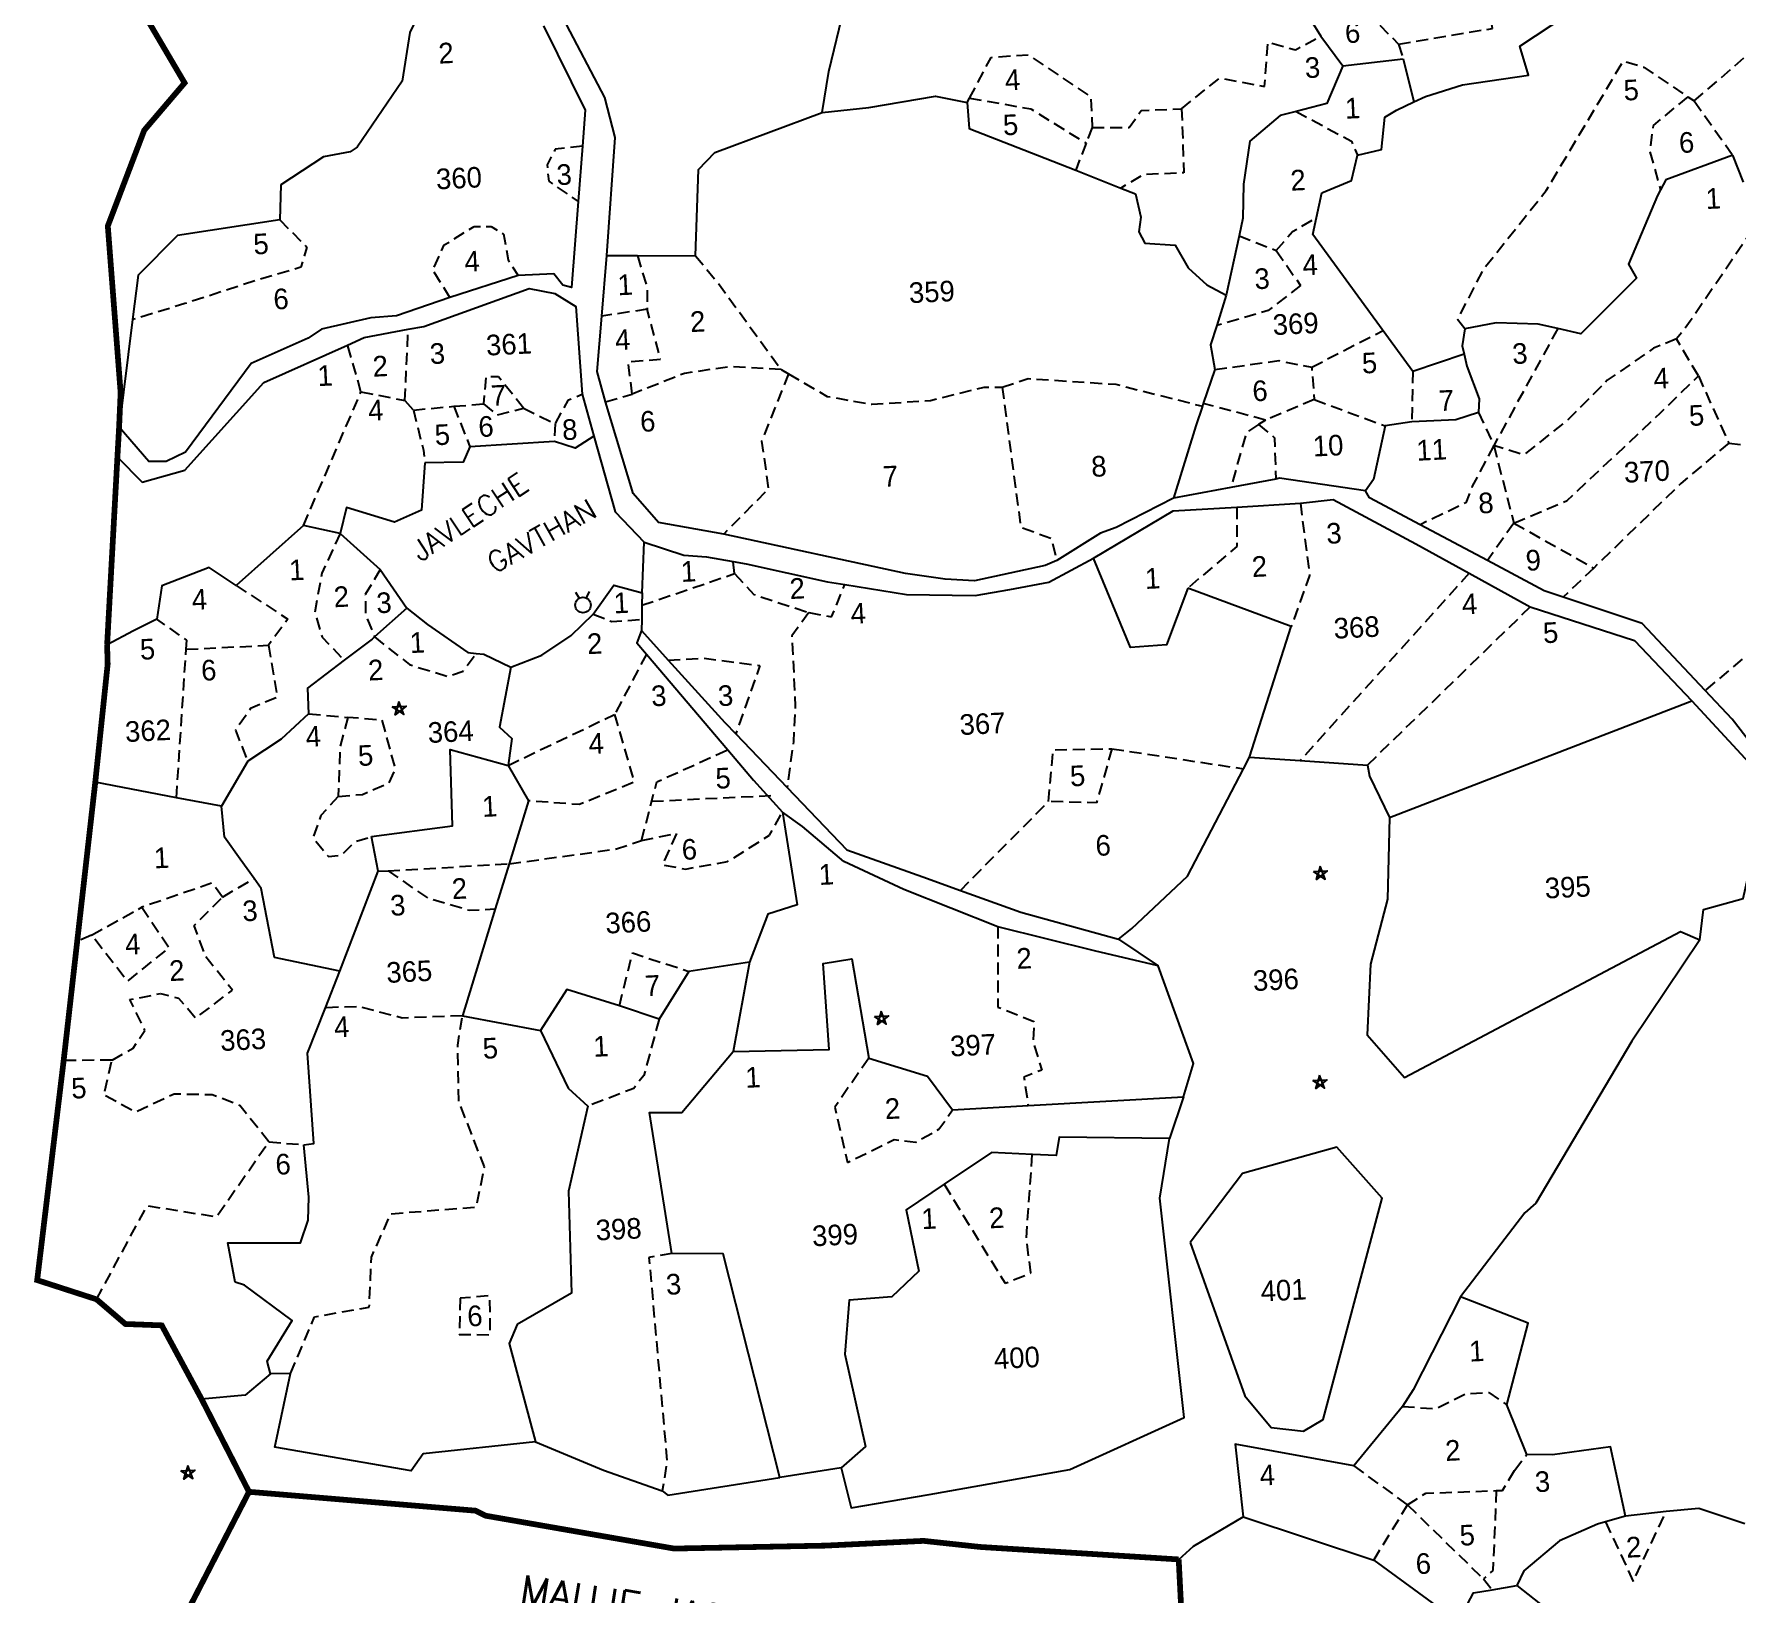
# Model space of a CAD drawing. Header units: metres. Extents: x 291404 to 294611, y 2095644 to 2100556.
# Drawn here: x 292017 to 292730, y 2097323 to 2097976 of the extents above; entities that cross this region are included whole.
import ezdxf
from ezdxf.enums import TextEntityAlignment as Align

# ---------------------------------------------------------------- set-up
doc = ezdxf.new("R2010")
doc.units = ezdxf.units.M
doc.header["$MEASUREMENT"] = 0
for name, pattern in [('DASHDOT', [1, 0.5, -0.25, 0, -0.25]), ('DASHED', [0.75, 0.5, -0.25]), ('DIVIDE', [1.25, 0.5, -0.25, 0, -0.25, 0, -0.25])]:
    doc.linetypes.add(name, pattern=pattern)
for name, color, linetype in [('OFF', 1, 'Continuous'), ('POLY_PARCEL', 6, 'Continuous'), ('POLY_ROAD', 30, 'Continuous'), ('POLY_SUBPARCEL', 6, 'DASHED'), ('POLY_WATER', 4, 'Continuous'), ('SYM_STONE', 1, 'Continuous'), ('SYM_WELL', 1, 'Continuous'), ('TEXT_MAPIN', 7, 'Continuous'), ('TEXT_MAPOUT', 7, 'Continuous'), ('TEXT_PARCEL', 7, 'Continuous'), ('V_BOUND_LINE', 7, 'Continuous'), ('V_BOUND_STREAM_LINE', 7, 'DASHDOT'), ('V_DIVIDE_LINE', 7, 'DIVIDE')]:
    doc.layers.add(name, color=color, linetype=linetype)
doc.styles.get("Standard").update_dxf_attribs({"font": 'simplex.shx'})
doc.styles.add('TEXT_MAP', font='', dxfattribs={"height": 2.5})
doc.styles.get('TEXT_MAP').set_extended_font_data('Kruti Dev 050')

# ---------------------------------------------------------------- blocks, each defined once
blk = doc.blocks.new('STONE_STAR')
for points in [[(-0.61, 0.2), (0.61, 0.2), (-0.38, -0.52), (-0.23, -0.07)], [(0, 0.64), (-0.38, -0.52), (0, -0.24), (0.38, -0.52)]]:
    blk.add_lwpolyline(points, close=True)
blk.add_lwpolyline([(-0.23, -0.07), (0, -0.24)])
blk = doc.blocks.new('MOTWELL')
for points in [[(-1.54, 2.96), (-0.8, 1.55)], [(1.54, 2.96), (0.8, 1.55)]]:
    blk.add_lwpolyline(points)
blk.add_circle((0, 0), 1.74)

msp = doc.modelspace()

# ---------------------------------------------------------------- linework, layer by layer
at = {"layer": 'OFF'}
msp.add_lwpolyline([(292471.49, 2097596.7), (292488.11, 2097585.55)], dxfattribs=at)
at = {"layer": 'POLY_PARCEL'}
for points in [[(292595.14, 2097947.22), (292600, 2097949.57), (292615.54, 2097954.45), (292643.13, 2097958.42), (292639.54, 2097970.63), (292659.19, 2097983.59), (292660.62, 2097992.67), (292692.89, 2098035.39)], [(292347.4, 2097942.88), (292350.08, 2097959.93), (292356.66, 2097987.03), (292353.32, 2098020.51)], [(292547.45, 2097988.66), (292556.24, 2097974.76)], [(292176.37, 2097979.81), (292174.65, 2097976.32), (292171.51, 2097955.9), (292152.57, 2097928.33), (292149.66, 2097926.31), (292138.5, 2097924.27), (292120.67, 2097912.52), (292120.25, 2097897.86)], [(292556.24, 2097974.76), (292565.36, 2097962.28)], [(292565.36, 2097962.28), (292558.73, 2097946.61), (292545.8, 2097943.28)], [(292565.36, 2097962.28), (292590.71, 2097965.25)], [(292590.71, 2097965.25), (292595.14, 2097947.22)], [(292347.4, 2097942.88), (292366.82, 2097944.95), (292394.76, 2097949.68), (292408.04, 2097946.95)], [(292408.04, 2097946.95), (292408.94, 2097936.11), (292440.71, 2097923.76), (292453.52, 2097918.67)], [(292571.53, 2097924.92), (292581.56, 2097927.28), (292582.96, 2097940.86), (292587.89, 2097943.73), (292595.14, 2097947.22)], [(292294.35, 2097882.88), (292295.61, 2097918.97), (292302.4, 2097926.06), (292347.4, 2097942.88)], [(292545.8, 2097943.28), (292539.11, 2097941.56), (292526.38, 2097930.85), (292523.79, 2097912.76), (292523.53, 2097898.56), (292521.95, 2097891.24)], [(292453.52, 2097918.67), (292472.4, 2097911.18)], [(292554.36, 2097898.86), (292556.52, 2097909.18), (292569.04, 2097914.29), (292571.53, 2097924.92)], [(292728.65, 2097924.93), (292700.61, 2097914.57), (292698.45, 2097910.45)], [(292733.18, 2097913.6), (292728.65, 2097924.93)], [(292472.4, 2097911.18), (292478.62, 2097908.71), (292480.77, 2097898.97), (292479.93, 2097892.92), (292482.42, 2097888.17), (292495.23, 2097887.29), (292500.57, 2097877.79), (292508.43, 2097870.66), (292516.58, 2097866.39)], [(292698.45, 2097910.45), (292697.18, 2097908.02), (292685.05, 2097879.28), (292688.34, 2097873.44), (292665.06, 2097850.16), (292655.37, 2097852.34)], [(292120.25, 2097897.86), (292077.38, 2097891.28), (292060.91, 2097874.71), (292058.58, 2097856.13)], [(292616.15, 2097841.59), (292594.7, 2097834.46), (292552.86, 2097891.73), (292554.36, 2097898.86)], [(292521.95, 2097891.24), (292516.58, 2097866.39)], [(292257.22, 2097882.91), (292269.98, 2097882.9)], [(292269.98, 2097882.9), (292294.35, 2097882.88)], [(292516.58, 2097866.39), (292512.57, 2097853.68)], [(292058.58, 2097856.13), (292052.93, 2097811.11)], [(292655.37, 2097852.34), (292647.21, 2097854.17), (292629.53, 2097854.82), (292616.51, 2097852.31)], [(292512.57, 2097853.68), (292510.02, 2097845.58), (292511.78, 2097835.26)], [(292616.51, 2097852.31), (292615.36, 2097845.12), (292616.15, 2097841.59)], [(292616.15, 2097841.59), (292617.27, 2097836.58), (292622.44, 2097822.95), (292622.26, 2097817.27), (292612.64, 2097814.17), (292594.29, 2097813.28), (292583.1, 2097811.61)], [(292511.78, 2097835.26), (292506.95, 2097821.03)], [(292506.55, 2097819.85), (292503.77, 2097811.66), (292494.44, 2097781.37)], [(292506.95, 2097821.03), (292506.55, 2097819.85)], [(292583.1, 2097811.61), (292578.18, 2097789.23), (292574.93, 2097784.4)], [(292251.79, 2097807.33), (292243.85, 2097802.33), (292235.19, 2097805.05), (292199.86, 2097802.88)], [(292199.86, 2097802.88), (292197.04, 2097796.47), (292180.9, 2097796.13)], [(292180.9, 2097796.13), (292179.62, 2097776.35), (292168.21, 2097771.31), (292148.17, 2097777.51), (292145.56, 2097766.63)], [(292130.15, 2097769.91), (292101.93, 2097744.79)], [(292145.56, 2097766.63), (292130.15, 2097769.91)], [(292145.56, 2097766.63), (292162.29, 2097751.51)], [(292271.9, 2097741.7), (292272.79, 2097762.91)], [(292500.43, 2097743.69), (292491.49, 2097719.93), (292476.4, 2097718.88), (292461.03, 2097756.25)], [(292101.93, 2097744.79), (292090.64, 2097752.31), (292070.83, 2097744.64), (292068.71, 2097730.7)], [(292162.29, 2097751.51), (292173.48, 2097735.34)], [(292251.51, 2097732.83), (292260.07, 2097744.91), (292271.9, 2097741.7)], [(292271.9, 2097741.7), (292271.84, 2097736.53)], [(292543.81, 2097727.68), (292500.43, 2097743.69)], [(292173.48, 2097735.34), (292159.94, 2097723.26)], [(292173.48, 2097735.34), (292182.02, 2097728.51), (292198.99, 2097716.72), (292202.44, 2097716.4)], [(292216.95, 2097710.66), (292229.95, 2097715.7), (292242.17, 2097723.86), (292251.51, 2097732.83)], [(292271.84, 2097736.53), (292271.77, 2097730.59)], [(292058.91, 2097725.77), (292047.91, 2097719.93)], [(292068.71, 2097730.7), (292058.91, 2097725.77)], [(292271.77, 2097730.59), (292271.72, 2097725.93)], [(292526.28, 2097672.92), (292543.81, 2097727.68)], [(292159.94, 2097723.26), (292158.87, 2097722.31), (292147.24, 2097713.49)], [(292147.24, 2097713.49), (292131.79, 2097701.76), (292132.31, 2097691.07)], [(292202.44, 2097716.4), (292205.64, 2097716.1), (292216.95, 2097710.66)], [(292216.95, 2097710.66), (292212.17, 2097685.53), (292217.45, 2097680.74), (292215.79, 2097669.46)], [(292132.31, 2097691.07), (292120.84, 2097680.43), (292106.78, 2097671.23)], [(292584.99, 2097647.71), (292711.56, 2097696.51)], [(292158.68, 2097639.67), (292192.53, 2097644.13), (292191.54, 2097676.16), (292215.79, 2097669.46)], [(292106.78, 2097671.23), (292095.85, 2097652.38)], [(292215.79, 2097669.46), (292224.39, 2097654.68)], [(292523.75, 2097668.07), (292526.28, 2097672.92)], [(292526.28, 2097672.92), (292547.48, 2097671.52)], [(292547.48, 2097671.52), (292575.72, 2097669.64)], [(292575.72, 2097669.64), (292576.58, 2097664.96), (292584.99, 2097647.71)], [(292076.93, 2097655.97), (292042.94, 2097662.41)], [(292471.49, 2097596.7), (292471.49, 2097596.7), (292477.09, 2097601.19), (292500.31, 2097623.12), (292523.75, 2097668.07)], [(292095.85, 2097652.38), (292076.93, 2097655.97)], [(292224.39, 2097654.68), (292216.26, 2097628.28)], [(292109.47, 2097622.16), (292103.68, 2097630.25), (292097.03, 2097639.5), (292095.85, 2097652.38)], [(292330.7, 2097649.94), (292336.81, 2097611.13), (292324.62, 2097607.16), (292316.86, 2097587.08)], [(292584.99, 2097647.71), (292584.11, 2097613.49), (292576.91, 2097586.34), (292575.51, 2097556.64), (292591.2, 2097538.81), (292706.83, 2097599.9), (292714.88, 2097596.51)], [(292161.36, 2097625.17), (292158.68, 2097639.67)], [(292216.26, 2097628.28), (292210.47, 2097609.49)], [(292145.37, 2097583.32), (292118.07, 2097589.03), (292112.44, 2097618.02), (292109.47, 2097622.16)], [(292145.37, 2097583.32), (292161.36, 2097625.17)], [(292714.88, 2097596.51), (292716.47, 2097609.19), (292732.97, 2097613.78), (292735.33, 2097623.66), (292759.69, 2097618.53)], [(292210.47, 2097609.49), (292196.67, 2097564.7)], [(292714.88, 2097596.51), (292686.39, 2097554.08), (292646.15, 2097486.24), (292641.62, 2097482.24), (292614.65, 2097447.06)], [(292139.34, 2097568.06), (292145.37, 2097583.32)], [(292291.56, 2097583.26), (292279.02, 2097563.24)], [(292316.86, 2097587.08), (292291.56, 2097583.26)], [(292310.12, 2097549.79), (292350.34, 2097550.61), (292347.75, 2097586.5), (292359.76, 2097588.49), (292366.85, 2097546.91)], [(292316.86, 2097587.08), (292310.12, 2097549.79)], [(292498.69, 2097530.78), (292502.79, 2097544.77), (292488.11, 2097585.55), (292488.11, 2097585.55)], [(292262.42, 2097568.9), (292240.41, 2097575.72), (292229.42, 2097558.58)], [(292279.02, 2097563.24), (292262.42, 2097568.9)], [(292130.3, 2097510.7), (292134.5, 2097511.19), (292131.82, 2097549.04), (292139.34, 2097568.06)], [(292196.67, 2097564.7), (292229.42, 2097558.58)], [(292229.42, 2097558.58), (292241.01, 2097534.38), (292249.25, 2097526.9)], [(292284.43, 2097465.12), (292275.04, 2097524.17), (292288.55, 2097524.26), (292310.12, 2097549.79)], [(292366.85, 2097546.91), (292391.42, 2097539.38), (292401.96, 2097525.27)], [(292249.25, 2097526.9), (292241.12, 2097491.26), (292242.35, 2097448.56), (292219.57, 2097435.48), (292216.3, 2097427.45), (292227.31, 2097386.34)], [(292401.96, 2097525.27), (292433.6, 2097527.07)], [(292433.6, 2097527.07), (292498.69, 2097530.78)], [(292498.69, 2097530.78), (292492.83, 2097513.28)], [(292355.3, 2097375.42), (292359.49, 2097358.74), (292392.16, 2097364.26), (292451.05, 2097374.72), (292498.99, 2097396.46), (292488.69, 2097488.31), (292492.83, 2097513.28)], [(292492.83, 2097513.28), (292446.63, 2097513.85), (292445.31, 2097506.19), (292435.36, 2097506.63)], [(292116.3, 2097414.76), (292114.92, 2097420.04), (292125.35, 2097437.15), (292105.49, 2097451.94), (292101.48, 2097453.15), (292098.43, 2097469.6), (292128.84, 2097469.67), (292132.04, 2097479.11), (292132.42, 2097488.7), (292130.3, 2097510.7)], [(292435.36, 2097506.63), (292418.23, 2097507.4), (292398.44, 2097494.13)], [(292501.46, 2097469.79), (292524.28, 2097405.62), (292535.34, 2097392.37), (292548.93, 2097390.77), (292557.14, 2097395.67), (292581.92, 2097488.32), (292562.87, 2097509.63), (292523.42, 2097498.71), (292501.46, 2097469.79)], [(292398.44, 2097494.13), (292382.51, 2097483.44), (292387.87, 2097457.76), (292376.56, 2097447.08), (292358.61, 2097445.65), (292356.89, 2097423.05), (292365.53, 2097384.36), (292355.3, 2097375.42)], [(292329.56, 2097371.36), (292305.83, 2097465.03), (292284.43, 2097465.12)], [(292614.65, 2097447.06), (292594.86, 2097408.11), (292590.41, 2097401.15)], [(292634.02, 2097401.85), (292643.06, 2097436.06), (292614.65, 2097447.06)], [(292116.3, 2097414.76), (292105.75, 2097405.81), (292087.5, 2097404.17)], [(292124.74, 2097414.89), (292116.3, 2097414.76)], [(292227.31, 2097386.34), (292180.26, 2097381.24), (292175.25, 2097374.25), (292118.18, 2097384.14), (292124.74, 2097414.89)], [(292590.41, 2097401.15), (292569.95, 2097376.24), (292520.23, 2097385.36), (292523.68, 2097354.96)], [(292642.37, 2097380.99), (292634.02, 2097401.85)], [(292227.31, 2097386.34), (292255.75, 2097374.5), (292280.38, 2097365.84)], [(292683.7, 2097355.23), (292677.51, 2097384.19), (292653.16, 2097380.84)], [(292653.16, 2097380.84), (292642.37, 2097380.99)], [(292280.38, 2097365.84), (292282.73, 2097363.99), (292329.56, 2097371.36)], [(292355.3, 2097375.42), (292329.56, 2097371.36)], [(292496.65, 2097337.1), (292502.88, 2097342.69), (292523.68, 2097354.96)], [(292523.68, 2097354.96), (292578.33, 2097336.79)], [(292683.7, 2097355.23), (292675.43, 2097352.83)], [(292700.78, 2097357.19), (292683.7, 2097355.23)], [(292733.68, 2097352.03), (292714.51, 2097358.42), (292700.78, 2097357.19)], [(292675.43, 2097352.83), (292672.04, 2097351.85), (292656.05, 2097344.89), (292641.17, 2097332.35), (292638.25, 2097326.19)], [(292578.33, 2097336.79), (292613.65, 2097310.93), (292620.1, 2097323.06), (292627.9, 2097324.41)], [(292627.9, 2097324.41), (292638.25, 2097326.19)], [(292638.25, 2097326.19), (292687.72, 2097287.23), (292720.03, 2097291.85), (292733.5, 2097298.69), (292752.08, 2097292.84), (292784.75, 2097298.37), (292802.16, 2097299.21), (292819.1, 2097298.34)]]:
    msp.add_lwpolyline(points, dxfattribs=at)
at = {"layer": 'POLY_ROAD'}
for points in [[(292271.72, 2097725.93), (292269.76, 2097720.79), (292273.73, 2097716.12)], [(292271.72, 2097725.93), (292282.92, 2097713.56)], [(292273.73, 2097716.12), (292307.78, 2097676.01)], [(292282.92, 2097713.56), (292306.53, 2097687.48), (292311.15, 2097682.67)], [(292307.78, 2097676.01), (292318.6, 2097663.27), (292330.7, 2097649.94)], [(292311.15, 2097682.67), (292332.69, 2097660.22)], [(292332.69, 2097660.22), (292357.69, 2097634.17), (292389.47, 2097622.79), (292405.21, 2097617.15)], [(292420.87, 2097601.98), (292381.55, 2097617.52), (292356.48, 2097629.24), (292339.16, 2097643.88), (292330.7, 2097649.94)], [(292405.21, 2097617.15), (292430.56, 2097608.08), (292471.49, 2097596.7)], [(292488.11, 2097585.55), (292461.34, 2097591.85), (292420.87, 2097601.98)]]:
    msp.add_lwpolyline(points, dxfattribs=at)
at = {"layer": 'POLY_SUBPARCEL', "ltscale": 10, "flags": 128}
for points in [[(292588.74, 2097971.44), (292628.1, 2097978.02), (292620.98, 2098020.44), (292636.6, 2098027.42), (292676.07, 2098055.77), (292682.5, 2098057.67)], [(292570.33, 2097989.99), (292588.74, 2097971.44)], [(292712.57, 2097947.66), (292750.31, 2097980.41)], [(292497.89, 2097944.41), (292513.93, 2097957.3), (292532.65, 2097953.67), (292534.02, 2097972.27), (292545.53, 2097969.05), (292556.24, 2097974.76)], [(292588.74, 2097971.44), (292590.71, 2097965.25)], [(292409.01, 2097948.78), (292418.11, 2097965.89), (292433.58, 2097967.02), (292459.8, 2097949.37), (292460.42, 2097936.54)], [(292616.51, 2097852.31), (292613.47, 2097856.19), (292624.55, 2097877.54), (292650.6, 2097910.2), (292682.8, 2097964.36), (292691.45, 2097961.77), (292709.84, 2097949.42)], [(292408.04, 2097946.95), (292409.01, 2097948.78)], [(292409.01, 2097948.78), (292434.68, 2097944.37), (292457.88, 2097929.95)], [(292709.84, 2097949.42), (292695.28, 2097937.36), (292693.93, 2097926.32), (292698.45, 2097910.45)], [(292709.84, 2097949.42), (292712.57, 2097947.66)], [(292712.57, 2097947.66), (292728.65, 2097924.93)], [(292460.42, 2097936.54), (292475.94, 2097936.54), (292480.9, 2097943.59), (292497.89, 2097944.41)], [(292497.89, 2097944.41), (292498.82, 2097917.59), (292481.82, 2097916.77), (292472.4, 2097911.18)], [(292545.8, 2097943.28), (292568.96, 2097930.82), (292571.53, 2097924.92)], [(292460.42, 2097936.54), (292457.88, 2097929.95)], [(292246.92, 2097928.66), (292235.6, 2097927.45), (292232.14, 2097920.85), (292232.85, 2097914.07), (292245.12, 2097905.53)], [(292457.88, 2097929.95), (292453.52, 2097918.67)], [(292120.25, 2097897.86), (292131.6, 2097886.46), (292128.98, 2097878.01), (292110.32, 2097872.56), (292080.51, 2097862.79), (292058.58, 2097856.13)], [(292537.5, 2097885.03), (292544.31, 2097892.93), (292554.36, 2097898.86)], [(292738.06, 2097901.37), (292735.97, 2097892.25), (292710.88, 2097855.47), (292705.18, 2097848)], [(292191.49, 2097865.3), (292184.3, 2097876.91), (292189.09, 2097887.36), (292201.59, 2097895.15), (292208.78, 2097895.12), (292213.86, 2097891.97), (292215.9, 2097881.09), (292220.07, 2097874.6)], [(292521.95, 2097891.24), (292537.5, 2097885.03)], [(292269.98, 2097882.9), (292274, 2097869.54), (292274.06, 2097860.46)], [(292294.35, 2097882.88), (292303.82, 2097871.36), (292330.18, 2097835.19)], [(292537.5, 2097885.03), (292547.67, 2097870.39)], [(292547.67, 2097870.39), (292534.17, 2097859.91), (292512.57, 2097853.68)], [(292274.06, 2097860.46), (292255.08, 2097857.55)], [(292267.83, 2097824.97), (292266.04, 2097838.51), (292279.62, 2097839.54), (292274.06, 2097860.46)], [(292172.57, 2097822.24), (292174.01, 2097852.06)], [(292552.36, 2097836.2), (292582.21, 2097851.55)], [(292655.37, 2097852.34), (292628.61, 2097803.42)], [(292705.18, 2097848), (292695.53, 2097844.13), (292676.12, 2097830.7), (292659.87, 2097814.4), (292641.29, 2097799.5), (292628.61, 2097803.42)], [(292714.26, 2097832.55), (292705.18, 2097848)], [(292154.22, 2097825.89), (292148.6, 2097845.47)], [(292330.18, 2097835.19), (292308.92, 2097836.43), (292289.75, 2097833.6), (292267.83, 2097824.97)], [(292333.25, 2097833.4), (292322.01, 2097805.2), (292324.87, 2097785.29), (292306.13, 2097766.34)], [(292330.18, 2097835.19), (292333.25, 2097833.4)], [(292333.25, 2097833.4), (292349.5, 2097823.94), (292368.2, 2097820.69), (292392.73, 2097822.26), (292415.17, 2097827.89), (292422.75, 2097827.87)], [(292511.78, 2097835.26), (292517.92, 2097836.04), (292538.6, 2097838.93), (292552.36, 2097836.2), (292553.4, 2097822.63)], [(292594.7, 2097834.46), (292594.29, 2097813.28)], [(292130.15, 2097769.91), (292154.22, 2097825.89)], [(292154.22, 2097825.89), (292172.57, 2097822.24)], [(292222.32, 2097818.98), (292211.84, 2097832.09), (292206.53, 2097832.21), (292205.57, 2097820.82)], [(292422.75, 2097827.87), (292433.55, 2097831.43), (292470.39, 2097829.05), (292506.55, 2097819.85)], [(292422.75, 2097827.87), (292430.51, 2097769.23), (292443.23, 2097764.55), (292445.67, 2097755.24)], [(292637, 2097770.92), (292659.26, 2097780.32), (292698.36, 2097817.02), (292714.26, 2097832.55)], [(292714.26, 2097832.55), (292726.98, 2097804.42)], [(292172.57, 2097822.24), (292176.17, 2097818.25)], [(292176.17, 2097818.25), (292193.13, 2097819.83)], [(292193.13, 2097819.83), (292205.57, 2097820.82)], [(292193.13, 2097819.83), (292199.86, 2097802.88)], [(292205.57, 2097820.82), (292211.1, 2097816.17), (292222.32, 2097818.98)], [(292222.32, 2097818.98), (292235.51, 2097812.43), (292241.07, 2097822.54), (292246.87, 2097824.84)], [(292256.67, 2097821.69), (292267.83, 2097824.97)], [(292532.99, 2097814.07), (292506.95, 2097821.03)], [(292553.4, 2097822.63), (292532.99, 2097814.07)], [(292553.4, 2097822.63), (292583.1, 2097811.61)], [(292176.17, 2097818.25), (292180.39, 2097801.43), (292180.9, 2097796.13)], [(292235.51, 2097812.43), (292235.19, 2097805.05)], [(292530.07, 2097812.15), (292524.92, 2097808.76), (292518.5, 2097785.87)], [(292532.99, 2097814.07), (292530.07, 2097812.15)], [(292530.07, 2097812.15), (292536.76, 2097806.68), (292537.31, 2097789.38)], [(292622.26, 2097817.27), (292628.61, 2097803.42)], [(292726.98, 2097804.42), (292706.98, 2097787.55), (292670.47, 2097752.11)], [(292726.98, 2097804.42), (292741.82, 2097802.87), (292750.19, 2097794.19), (292750.78, 2097782.11), (292744.84, 2097764.04), (292754.71, 2097732.36), (292717.05, 2097700.86)], [(292628.61, 2097803.42), (292619.6, 2097786.34), (292616.9, 2097779.4), (292597.73, 2097770.26)], [(292628.61, 2097803.42), (292637, 2097770.92)], [(292520.95, 2097777.62), (292520.98, 2097761.12), (292500.43, 2097743.69)], [(292547.6, 2097779.21), (292551.47, 2097748.99), (292543.81, 2097727.68)], [(292637, 2097770.92), (292625.95, 2097755.23)], [(292637, 2097770.92), (292670.47, 2097752.11)], [(292145.56, 2097766.63), (292137.81, 2097749.99), (292134.83, 2097733.58), (292137.98, 2097723.14), (292147.24, 2097713.49)], [(292310.69, 2097749.78), (292310.02, 2097754.83)], [(292162.29, 2097751.51), (292156.04, 2097741.04), (292156.07, 2097732.72), (292159.94, 2097723.26)], [(292271.84, 2097736.53), (292310.69, 2097749.78)], [(292310.69, 2097749.78), (292318.68, 2097741.09), (292341.76, 2097733.51)], [(292618.24, 2097749.91), (292547.48, 2097671.52)], [(292670.47, 2097752.11), (292657.65, 2097739.93)], [(292101.93, 2097744.79), (292123.61, 2097730.77), (292115.43, 2097719.78)], [(292341.76, 2097733.51), (292351.32, 2097731.7), (292356.82, 2097745.21)], [(292251.51, 2097732.83), (292259.29, 2097729.77), (292271.77, 2097730.59)], [(292341.76, 2097733.51), (292334.67, 2097723.71), (292336.1, 2097694.27), (292335.3, 2097679.48), (292332.69, 2097660.22)], [(292643.84, 2097735.81), (292575.72, 2097669.64)], [(292081.01, 2097718.11), (292081.26, 2097721.9), (292068.71, 2097730.7)], [(292081.01, 2097718.11), (292115.43, 2097719.78)], [(292115.43, 2097719.78), (292119.14, 2097698.01), (292108.01, 2097693.31), (292101.63, 2097684.3), (292106.78, 2097671.23)], [(292159.94, 2097723.26), (292174.5, 2097711.67), (292190.64, 2097706.78), (292196.97, 2097708.98), (292202.44, 2097716.4)], [(292076.93, 2097655.97), (292081.01, 2097718.11)], [(292273.73, 2097716.12), (292260.43, 2097690.86)], [(292282.92, 2097713.56), (292297.65, 2097714.35), (292321.26, 2097711.33), (292311.15, 2097682.67)], [(292132.31, 2097691.07), (292148.69, 2097689.61)], [(292215.79, 2097669.46), (292260.43, 2097690.86)], [(292260.43, 2097690.86), (292268.62, 2097662.5), (292245.6, 2097653.06), (292224.39, 2097654.68)], [(292144.62, 2097656.5), (292154.8, 2097657.37), (292165.93, 2097662.07), (292168.68, 2097667.88), (292163.14, 2097688.42), (292148.69, 2097689.61)], [(292148.69, 2097689.61), (292145.5, 2097677.35), (292144.62, 2097656.5)], [(292271.69, 2097638.06), (292278.07, 2097662.59), (292307.78, 2097676.01)], [(292468.69, 2097676.49), (292462.22, 2097653.86), (292442.13, 2097654.4)], [(292442.13, 2097654.4), (292444.1, 2097676.06), (292468.69, 2097676.49)], [(292468.69, 2097676.49), (292523.75, 2097668.07)], [(292144.62, 2097656.5), (292137.44, 2097648.58), (292134.1, 2097639.34), (292140.55, 2097631.33), (292146.19, 2097631.98), (292151.6, 2097637.54), (292158.68, 2097639.67)], [(292275.97, 2097654.48), (292326.07, 2097656.92)], [(292405.21, 2097617.15), (292442.13, 2097654.4)], [(292271.69, 2097638.06), (292286.31, 2097641.04), (292280.51, 2097627.9), (292290.07, 2097626.09), (292307.7, 2097629.22), (292325.34, 2097640.29), (292330.7, 2097649.94)], [(292216.26, 2097628.28), (292261.27, 2097634.53), (292271.69, 2097638.06)], [(292165.55, 2097625.41), (292216.26, 2097628.28)], [(292096.28, 2097614.39), (292091.83, 2097620.23), (292062.42, 2097610.1)], [(292096.28, 2097614.39), (292109.47, 2097622.16)], [(292161.36, 2097625.17), (292165.55, 2097625.41)], [(292165.55, 2097625.41), (292182.01, 2097614.04), (292199.68, 2097608.84), (292210.47, 2097609.49)], [(292049.98, 2097546.15), (292058.83, 2097551.12), (292063.77, 2097558.54), (292057.46, 2097571.48), (292070.21, 2097573.99), (292077.87, 2097572.09), (292085.09, 2097563.74), (292100.42, 2097575.45), (292089.16, 2097589.45), (292084.37, 2097602.46), (292096.28, 2097614.39)], [(292041.41, 2097598.49), (292062.42, 2097610.1)], [(292062.42, 2097610.1), (292073.84, 2097593.25), (292056.35, 2097579.16), (292041.41, 2097598.49)], [(292041.41, 2097598.49), (292035.37, 2097595.75)], [(292420.87, 2097601.98), (292420.97, 2097568.33), (292436.03, 2097562.25), (292435.68, 2097553.91), (292439.29, 2097541.98), (292431.86, 2097538.97), (292433.6, 2097527.07)], [(292262.42, 2097568.9), (292267.92, 2097590.97), (292291.56, 2097583.26)], [(292124.74, 2097414.89), (292134.8, 2097438.63), (292157.69, 2097442.76), (292158.57, 2097463.61), (292166.77, 2097481.79), (292202.59, 2097484.67), (292205.94, 2097501.47), (292195.14, 2097528.94), (292194.76, 2097552.38), (292196.67, 2097564.7)], [(292196.67, 2097564.7), (292171.5, 2097563.74), (292153.1, 2097568.52), (292139.34, 2097568.06)], [(292279.02, 2097563.24), (292272.68, 2097539.75), (292268.41, 2097534.25), (292249.25, 2097526.9)], [(292049.98, 2097546.15), (292029.71, 2097545.95)], [(292115.62, 2097511.88), (292103.52, 2097527.18), (292091.95, 2097531.54), (292076.04, 2097531.9), (292059.75, 2097524.3), (292046.53, 2097531.6), (292049.98, 2097546.15)], [(292366.85, 2097546.91), (292352.6, 2097526.42), (292357.89, 2097503.23), (292377.49, 2097512.88), (292386.62, 2097511.81), (292396.2, 2097517.19), (292401.96, 2097525.27)], [(292043.48, 2097445.98), (292064.68, 2097485.2), (292093.67, 2097480.55), (292115.62, 2097511.88)], [(292115.62, 2097511.88), (292130.3, 2097510.7)], [(292398.44, 2097494.13), (292423.94, 2097452.71), (292434.7, 2097457.02), (292432.86, 2097471.68), (292435.36, 2097506.63)], [(292284.43, 2097465.12), (292274.83, 2097463.54), (292282.39, 2097378.03), (292280.38, 2097365.84)], [(292195.8, 2097446.46), (292195.39, 2097431.31), (292208.27, 2097431.18), (292208.24, 2097447.44), (292195.8, 2097446.46)], [(292590.41, 2097401.15), (292604.15, 2097400.19), (292616.71, 2097406.47), (292626.53, 2097406.95), (292634.02, 2097401.85)], [(292569.95, 2097376.24), (292592.47, 2097359.9)], [(292637.3, 2097374.39), (292642.37, 2097380.99)], [(292629.66, 2097365.9), (292632.3, 2097366), (292637.3, 2097374.39)], [(292592.47, 2097359.9), (292600.18, 2097364.82), (292629.66, 2097365.9)], [(292629.66, 2097365.9), (292628.25, 2097332.51), (292624.26, 2097328.91)], [(292578.33, 2097336.79), (292592.47, 2097359.9)], [(292592.47, 2097359.9), (292624.26, 2097328.91)], [(292675.43, 2097352.83), (292686.98, 2097327.92), (292700.78, 2097357.19)], [(292624.26, 2097328.91), (292627.9, 2097324.41)]]:
    msp.add_lwpolyline(points, dxfattribs=at)
at = {"layer": 'POLY_WATER'}
for points in [[(292257.22, 2097882.91), (292260.69, 2097932.31), (292256.36, 2097949.1), (292238.91, 2097982.25), (292185.72, 2098025.61), (292166.23, 2098112.88)], [(292230.7, 2097979.07), (292248.1, 2097943.8), (292246.92, 2097928.66)], [(292246.92, 2097928.66), (292245.12, 2097905.53)], [(292245.12, 2097905.53), (292242.31, 2097869.53), (292238.74, 2097870.53), (292234.99, 2097875.33), (292220.07, 2097874.6)], [(292255.08, 2097857.55), (292257.22, 2097882.91)], [(292174.01, 2097852.06), (292180.49, 2097853.29), (292224.59, 2097869.2), (292235.44, 2097867.07), (292244.2, 2097861.64), (292246.87, 2097824.84)], [(292220.07, 2097874.6), (292191.49, 2097865.3)], [(292191.49, 2097865.3), (292169.13, 2097857.72), (292158.32, 2097856.9), (292137.73, 2097852.09), (292132.05, 2097848.3), (292108.22, 2097837.76), (292080.7, 2097800.67), (292072.68, 2097796.76), (292065.35, 2097796.7), (292052.93, 2097811.11)], [(292256.67, 2097821.69), (292253.12, 2097834.42), (292255.08, 2097857.55)], [(292148.6, 2097845.47), (292155.5, 2097848.56), (292174.01, 2097852.06)], [(292052.22, 2097798.52), (292062.54, 2097788.07), (292080.48, 2097793.04), (292113.59, 2097829.82), (292148.6, 2097845.47)], [(292246.87, 2097824.84), (292251.79, 2097807.33)], [(292306.13, 2097766.34), (292278.77, 2097771.18), (292268.21, 2097783.27), (292256.67, 2097821.69)], [(292251.79, 2097807.33), (292260.69, 2097775.68), (292272.79, 2097762.91)], [(292518.5, 2097785.87), (292494.44, 2097781.37)], [(292537.31, 2097789.38), (292518.5, 2097785.87)], [(292574.93, 2097784.4), (292538.9, 2097789.68), (292537.31, 2097789.38)], [(292597.73, 2097770.26), (292576.54, 2097781.54), (292574.93, 2097784.4)], [(292494.44, 2097781.37), (292470.52, 2097769.05), (292463.89, 2097766.67), (292445.67, 2097755.24)], [(292461.03, 2097756.25), (292494.38, 2097776.04), (292520.95, 2097777.62)], [(292520.95, 2097777.62), (292547.6, 2097779.21)], [(292547.6, 2097779.21), (292561.31, 2097780.75), (292595.93, 2097762.21), (292618.24, 2097749.91)], [(292625.95, 2097755.23), (292597.73, 2097770.26)], [(292272.79, 2097762.91), (292289.47, 2097757.56), (292298.89, 2097756.84), (292310.02, 2097754.83)], [(292445.67, 2097755.24), (292440.79, 2097753.24), (292411.18, 2097746.82), (292398.84, 2097747.4), (292382.3, 2097749.82), (292306.13, 2097766.34)], [(292310.02, 2097754.83), (292315.46, 2097753.84), (292349.54, 2097746.41), (292356.82, 2097745.21)], [(292356.82, 2097745.21), (292382.65, 2097740.98), (292411.4, 2097740.62), (292425.95, 2097743.08), (292442.22, 2097746.22), (292461.03, 2097756.25)], [(292657.65, 2097739.93), (292649.69, 2097742.6), (292625.95, 2097755.23)], [(292618.24, 2097749.91), (292643.84, 2097735.81)], [(292717.05, 2097700.86), (292690.69, 2097728.87), (292657.65, 2097739.93)], [(292643.84, 2097735.81), (292687.47, 2097721.72), (292711.56, 2097696.51)], [(292789.84, 2097651.65), (292786.61, 2097655.86), (292775.58, 2097665.58), (292736.55, 2097678.34), (292728.41, 2097688.79), (292717.05, 2097700.86)], [(292711.56, 2097696.51), (292737.25, 2097668.75), (292778.99, 2097656.56), (292781.71, 2097652.79)]]:
    msp.add_lwpolyline(points, dxfattribs=at)
at = {"layer": 'TEXT_MAPIN'}
msp.add_point((292266.15, 2097603.86), dxfattribs=at)
at = {"layer": 'V_BOUND_LINE', "const_width": 2.4}
for points in [[(292084.36, 2098368.89), (292085.28, 2098324.38), (292084.7, 2098234.14), (292084.03, 2098193.23), (292032.41, 2098036.64), (292080.36, 2097955.19), (292063.45, 2097935.37), (292048.2, 2097895.3), (292053.57, 2097825.51), (292052.93, 2097811.11)], [(292052.22, 2097798.52), (292047.91, 2097719.93)], [(292047.91, 2097719.93), (292048.14, 2097711.9), (292042.94, 2097662.41)], [(292042.94, 2097662.41), (292035.37, 2097595.75)], [(292035.37, 2097595.75), (292029.71, 2097545.95)], [(292029.71, 2097545.95), (292018.62, 2097454.02), (292043.48, 2097445.98)], [(292043.48, 2097445.98), (292055.55, 2097435.66), (292070.79, 2097435.08), (292087.5, 2097404.17)], [(292087.5, 2097404.17), (292107.33, 2097365.4)], [(292107.33, 2097365.4), (292202.16, 2097357.51), (292206.42, 2097355.4), (292285.33, 2097341.65), (292348.69, 2097342.88), (292389.79, 2097344.87), (292413.53, 2097342.32), (292496.65, 2097337.1)], [(292496.65, 2097337.1), (292497.98, 2097310.94)]]:
    msp.add_lwpolyline(points, dxfattribs=at)
at = {"layer": 'V_BOUND_STREAM_LINE', "ltscale": 10, "const_width": 2.4, "flags": 128}
msp.add_lwpolyline([(292052.93, 2097811.11), (292052.22, 2097798.52)], dxfattribs=at)
at = {"layer": 'V_DIVIDE_LINE', "ltscale": 10, "const_width": 2.4, "flags": 128}
msp.add_lwpolyline([(292107.33, 2097365.4), (292076.54, 2097305.65)], dxfattribs=at)

# ---------------------------------------------------------------- block references
at = {"layer": 'SYM_STONE', "xscale": 4.79050121670089, "yscale": 4.79050121670089, "zscale": 4.79050121670089, "rotation": 2.778780771336831}
for p in [(292170.24, 2097693.25), (292556, 2097624.26), (292372.22, 2097563.54), (292555.81, 2097536.78), (292081.8, 2097373.32)]:
    msp.add_blockref('STONE_STAR', p, dxfattribs=at)
at = {"layer": 'SYM_WELL', "xscale": 1.866734232222788, "yscale": 1.866734232222788, "zscale": 1.866734232222788, "rotation": 2.778780771336831}
msp.add_blockref('MOTWELL', (292247.17, 2097736.63), dxfattribs=at)

# ---------------------------------------------------------------- texts
at = {"layer": 'TEXT_MAPIN', "style": 'TEXT_MAP'}
for s, height, p in [('6', 8.62, (292569.47, 2097976.3)), ('2', 8.62, (292189.83, 2097967.77)), ('3', 8.62, (292552.69, 2097961.65)), ('4', 8.62, (292427.08, 2097956.5)), ('5', 8.62, (292686.14, 2097952.19)), ('1', 8.62, (292569.44, 2097944.64)), ('5', 8.62, (292426.25, 2097937.62)), ('6', 8.62, (292709.33, 2097930.3)), ('3', 8.62, (292239.31, 2097916.84)), ('2', 8.62, (292546.63, 2097914.58)), ('1', 8.62, (292720.51, 2097906.84)), ('5', 8.62, (292112.37, 2097887.76)), ('4', 8.62, (292200.74, 2097880.53)), ('4', 8.62, (292551.68, 2097879.09)), ('3', 8.62, (292531.56, 2097873.27)), ('6', 8.62, (292120.73, 2097864.78)), ('1', 8.62, (292264.83, 2097870.73)), ('2', 8.62, (292295.21, 2097855.39)), ('4', 8.62, (292263.81, 2097847.72)), ('2', 8.62, (292162.28, 2097836.71)), ('3', 8.62, (292186.21, 2097841.94)), ('5', 8.62, (292576.54, 2097837.92)), ('3', 8.62, (292639.54, 2097841.95)), ('1', 8.62, (292139.19, 2097832.71)), ('4', 8.62, (292698.7, 2097831.56)), ('7', 8.62, (292211.81, 2097824.39)), ('6', 8.62, (292530.7, 2097826.33)), ('7', 8.62, (292608.75, 2097822.27)), ('4', 8.62, (292160.39, 2097818.21)), ('5', 8.62, (292713.51, 2097815.98)), ('5', 8.62, (292188.29, 2097807.9)), ('6', 8.62, (292206.57, 2097811.4)), ('8', 8.62, (292241.64, 2097810.09)), ('6', 8.62, (292274.3, 2097813.55)), ('10', 8.623, (292559.21, 2097803.39)), ('11', 8.623, (292602.59, 2097801.63)), ('8', 8.62, (292463.23, 2097794.72)), ('7', 8.62, (292375.91, 2097790.57)), ('8', 8.62, (292625.31, 2097779.38)), ('3', 8.62, (292561.66, 2097766.69)), ('1', 8.62, (292127.32, 2097751.36)), ('1', 8.62, (292291.34, 2097750.73)), ('2', 8.62, (292530.46, 2097752.86)), ('9', 8.62, (292645.14, 2097755.42)), ('2', 8.62, (292336.89, 2097743.65)), ('1', 8.62, (292485.69, 2097747.8)), ('4', 8.62, (292086.56, 2097739.01)), ('2', 8.62, (292145.99, 2097740.2)), ('3', 8.62, (292163.85, 2097737.61)), ('1', 8.62, (292263.21, 2097737.56)), ('4', 8.62, (292618.46, 2097737.09)), ('4', 8.62, (292362.46, 2097733.16)), ('5', 8.62, (292652.41, 2097725.03)), ('5', 8.62, (292064.81, 2097718.11)), ('1', 8.62, (292177.81, 2097720.95)), ('2', 8.62, (292252.08, 2097720.56)), ('6', 8.62, (292090.47, 2097709.38)), ('2', 8.62, (292160.38, 2097709.51)), ('3', 8.62, (292278.95, 2097698.67)), ('3', 8.62, (292306.89, 2097698.73)), ('4', 8.62, (292134.25, 2097681.66)), ('4', 8.62, (292252.7, 2097678.66)), ('5', 8.62, (292156.16, 2097673.62)), ('5', 8.62, (292454.32, 2097665.09)), ('5', 8.62, (292305.86, 2097664.12)), ('1', 8.62, (292208.11, 2097652.36)), ('6', 8.62, (292465, 2097636.04)), ('1', 8.62, (292070.67, 2097630.82)), ('6', 8.62, (292291.72, 2097634.37)), ('1', 8.62, (292349.09, 2097623.88)), ('2', 8.62, (292195.44, 2097618.01)), ('3', 8.62, (292107.74, 2097608.66)), ('3', 8.62, (292169.65, 2097610.99)), ('4', 8.62, (292058.64, 2097594.69)), ('2', 8.62, (292431.92, 2097588.81)), ('2', 8.62, (292077.09, 2097583.71)), ('7', 8.62, (292276.29, 2097577.33)), ('4', 8.62, (292146.13, 2097560.07)), ('5', 8.62, (292208.4, 2097551.06)), ('1', 8.62, (292254.68, 2097551.94)), ('1', 8.62, (292318.34, 2097538.95)), ('5', 8.62, (292036.08, 2097534.37)), ('2', 8.62, (292376.8, 2097525.91)), ('6', 8.62, (292121.59, 2097502.58)), ('1', 8.62, (292392.08, 2097479.78)), ('2', 8.62, (292420.46, 2097480.2)), ('3', 8.62, (292285.12, 2097452.33)), ('6', 8.62, (292201.92, 2097439.06)), ('1', 8.62, (292621.43, 2097424.35)), ('2', 8.62, (292611.43, 2097382.82)), ('4', 8.62, (292533.76, 2097372.44)), ('3', 8.62, (292649, 2097369.69)), ('5', 8.62, (292617.47, 2097347.23)), ('2', 8.62, (292687.19, 2097342.32)), ('6', 8.62, (292599.09, 2097335.38))]:
    msp.add_text(s, height=height, rotation=2.77878, dxfattribs=at).set_placement(p, align=Align.MIDDLE)
at = {"layer": 'TEXT_MAPIN'}
for s, rotation, p in [('JAVLECHE', 33.72783, (292179.09, 2097754.52)), ('GAVTHAN', 29.33048, (292210.16, 2097749.64))]:
    msp.add_text(s, height=8.623, rotation=rotation, dxfattribs=at).set_placement(p)
at = {"layer": 'TEXT_MAPOUT'}
msp.add_text('MAUJE JASICHI SHIV', height=11.9763, rotation=351.23831, dxfattribs=at).set_placement((292220.22, 2097318.9))
at = {"layer": 'TEXT_PARCEL', "style": 'TEXT_MAP'}
for s, p in [('360', (292195.24, 2097915.37)), ('359', (292393.27, 2097867.75)), ('369', (292545.62, 2097854.39)), ('361', (292216.18, 2097845.82)), ('370', (292692.71, 2097792.59)), ('368', (292571.15, 2097727.29)), ('367', (292414.49, 2097686.96)), ('362', (292065.02, 2097684.03)), ('364', (292191.77, 2097683.63)), ('395', (292659.56, 2097618.53)), ('366', (292266.15, 2097603.86)), ('365', (292174.44, 2097583.2)), ('396', (292537.34, 2097579.79)), ('363', (292104.86, 2097554.69)), ('397', (292410.52, 2097552.4)), ('398', (292262.12, 2097475.38)), ('399', (292352.73, 2097472.93)), ('401', (292540.57, 2097449.83)), ('400', (292428.87, 2097421.53))]:
    msp.add_text(s, height=8.623, rotation=2.77878, dxfattribs=at).set_placement(p, align=Align.MIDDLE)

doc.saveas('drawing.dxf')
